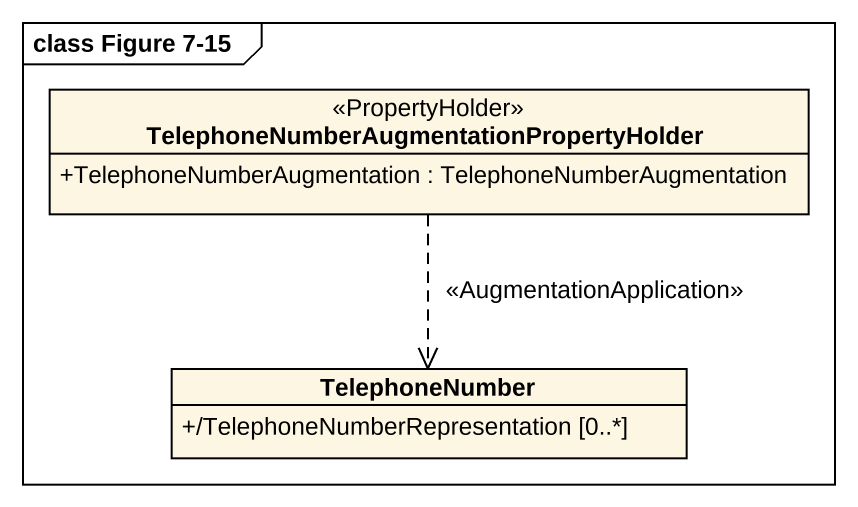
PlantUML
@startuml
mainframe class Figure 7-15
hide circle
hide empty members
skinparam classAttributeIconSize 0
class "TelephoneNumberAugmentationPropertyHolder" as TelephoneNumberAugmentationP <<PropertyHolder>> {
  +TelephoneNumberAugmentation : TelephoneNumberAugmentation
}
class TelephoneNumber {
  +/TelephoneNumberRepresentation [0..*]
}
TelephoneNumberAugmentationP ..> TelephoneNumber : <<AugmentationApplication>>
@enduml
